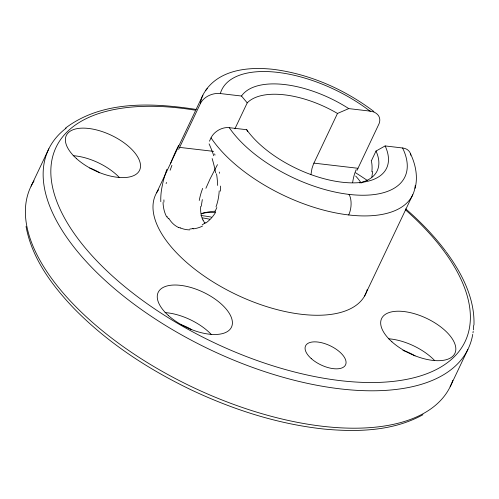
<?xml version="1.0" encoding="UTF-8"?>
<svg xmlns="http://www.w3.org/2000/svg" width="499" height="499" viewBox="0 0 499 499"><rect width="100%" height="100%" fill="white"/><g stroke="black" fill="none" stroke-linecap="round" stroke-linejoin="round"><path stroke-width="0.75" d="M163.915 199.856L163.922 202.089M473.969 325.123C474.88 298.14 461.718 272.928 446.1 251.777M220.452 191.167L220.583 186.065M201.259 206.262L202.32 199.575M372.659 171.531L371.842 177.089M310.983 174.376L311.975 168.5L313.434 164.152L337.48 113.454L348.751 108.601L370.626 111.183M415.093 188.323C418.131 176.571 415.542 164.127 410.328 153.386M166.142 183.613L166.429 182.434M170.122 170.253L171.918 165.344M205.894 188.285L210.073 178.923L217.458 164.645M357.041 170.29L378.972 123.927A14.309 10.254 -30.4 0 0 379.764 120.577A11.471 8.221 -30.4 0 0 379.783 119.791L379.77 119.523A15.419 11.053 -30.4 0 0 378.897 116.392A12.862 9.219 -30.4 0 0 378.516 115.712L378.354 115.487A17.652 12.65 -30.4 0 0 375.784 113.067A14.87 10.66 -30.4 0 0 375.017 112.606L374.724 112.456A20.284 14.54 -30.4 0 0 370.62 111.196M178.667 149.382L200.417 103.555A116.155 55.782 25.4 0 1 207.297 88.604M156.592 192.82L202.868 95.19M31.094 186.171L48.852 148.771M209.449 141.205L211.171 137.593A15.544 11.14 -30.4 0 1 213.672 134A12.431 8.907 -30.4 0 1 214.358 133.27A15.563 11.159 -30.4 0 1 218.069 130.395A12.456 8.926 -30.4 0 1 218.967 129.871A15.606 11.184 -30.4 0 1 223.327 128.156A12.487 8.951 -30.4 0 1 224.301 127.912A15.637 11.209 -30.4 0 1 228.648 127.613L246.693 129.703A81.125 38.959 25.4 0 0 341.902 182.197A81.125 38.959 25.4 0 0 385.141 145.933L402.874 148.016A15.644 11.209 -30.4 0 1 406.535 149.182A12.487 8.951 -30.4 0 1 407.228 149.575A15.606 11.184 -30.4 0 1 409.648 152.033A12.456 8.926 -30.4 0 1 410.028 152.675A15.569 11.159 -30.4 0 1 410.771 155.226M234.929 128.754L247.223 102.869L241.504 96.033L219.978 93.513A20.303 14.552 -30.4 0 0 215.2 93.656L214.408 93.775A14.87 10.66 -30.4 0 0 213.666 93.931A17.833 12.781 -30.4 0 0 209.181 95.452L208.482 95.783A12.862 9.219 -30.4 0 0 207.834 96.126A15.569 11.159 -30.4 0 0 204.203 98.677L203.679 99.145A11.471 8.221 -30.4 0 0 203.205 99.613A14.165 10.155 -30.4 0 0 200.692 103.025L200.417 103.555M371.661 160.216L376.021 151.035L385.141 145.933M364.607 295.994L412.76 194.753M450.148 386.794L467.906 349.394M205.632 90.431C220.633 69.03 249.918 66.679 273.764 69.405C310.097 74.151 344.753 89.483 373.894 111.514M65.263 128.28C102.22 100.174 152.638 102.744 196.119 109.424M205.494 222.679L202.139 224.918M422.934 414.719C393.162 431.211 357.621 432.128 324.518 429.103C278.33 424.231 233.526 409.804 191.622 390.081C148.409 369.397 107.547 342.769 73.927 308.413C52.052 285.422 31.817 258.357 26.048 226.44M192.464 228.561L193.338 228.38M179.609 147.38L213.597 151.365M313.896 163.123L357.926 168.282M180.395 227.999L178.767 227.438M405.718 208.856C420.358 221.618 433.999 235.615 445.651 251.172M247.616 131.412L246.693 129.703M203.143 219.99L203.511 220.814A40.382 27.875 -41.7 0 0 204.808 223.14M214.632 153.91L215.019 155.077M219.279 172.08L219.485 173.315M452.824 380.313A232.309 111.558 25.4 0 1 192.29 387.031A232.309 111.558 25.4 0 1 34.057 180.906M472.74 334.367A232.309 111.558 25.4 0 1 199.226 344.31A232.309 111.558 25.4 0 1 66.155 128.156M473.595 325.56A232.309 111.558 25.4 0 1 473.333 329.895M473.177 331.398A232.309 111.558 25.4 0 1 472.977 332.889M405.65 210.004A226.409 108.726 25.4 0 1 386.619 381.985A226.409 108.726 25.4 0 1 74.688 234.199A226.409 108.726 25.4 0 1 194.859 110.142M355.606 172.779A226.409 108.726 25.4 0 1 367.482 180.551M355.693 176.091A40.562 19.48 25.4 0 1 361.126 183.127M165.05 312.592A40.562 19.48 25.4 0 1 211.108 334.261M181.062 324.749A23.596 11.334 25.4 0 1 191.622 329.72M388.478 338.777A40.562 19.48 25.4 0 1 434.535 360.446M402.93 350.46A23.596 11.334 25.4 0 1 415.049 355.906M73.166 155.694A40.562 19.48 25.4 0 1 119.224 177.363M89.701 168.026A23.596 11.334 25.4 0 1 99.738 172.822M376.021 151.035A73.746 35.417 25.4 0 1 359.517 182.89M247.223 102.869A73.746 35.417 25.4 0 1 337.48 113.454M241.504 96.033A81.125 38.959 25.4 0 1 348.751 108.601M402.581 147.978A101.403 48.696 25.4 0 1 349.051 194.398A14.752 7.46 -83.3 0 1 348.701 214.963M349.051 194.398A101.403 48.696 25.4 0 1 229.253 127.663M220.34 93.55A101.403 48.696 25.4 0 1 369.915 111.084M371.25 160.46A45.615 30.495 -46.4 0 1 371.861 171.756M209.093 143.868A48.908 13.348 76.5 0 1 213.753 155.75M415.255 185.416A116.155 55.782 25.4 0 1 329.334 211.539A116.155 55.782 25.4 0 1 211.04 137.861M202.9 220.153A45.378 31.237 -42.5 0 1 200.71 206.418M199.251 200.492A57.304 35.13 -51.6 0 1 202.663 188.379M212.144 158.57A53.593 19.38 79.4 0 1 215.668 172.91M216.541 173.808A54.541 30.077 81.4 0 1 217.664 185.428M219.211 190.83A48.44 35.111 77.8 0 1 216.03 206.829M216.847 207.478A44.099 34.219 73.1 0 1 214.982 211.414M215.711 212.131A48.44 37.331 74 0 1 205.7 223.078M202.457 226.134A54.541 39.215 88.1 0 1 193.375 228.866M192.464 228.679A52.108 35.441 -77.7 0 1 189.863 229.01M189.732 229.883A53.861 36.34 -75.4 0 1 180.42 227.931M178.704 227.569A48.628 31.78 -61.6 0 1 168.874 218.412M168.462 218.855A45.053 29.684 -56.2 0 1 167.19 216.578M166.735 217.009A48.628 31.98 -56.5 0 1 163.042 202.507M160.809 201.683A53.593 32.154 -63 0 1 162.637 184.05M162.711 183.489A54.541 23.584 -69.2 0 1 166.909 169.323M170.433 163.915A48.44 10.392 -70.1 0 1 178.679 145.296M202.351 217.87A123.527 59.319 25.4 0 1 209.642 219.198M200.972 215.506A116.155 55.782 25.4 0 1 211.376 217.115M201.147 213.884A73.746 35.417 25.4 0 1 215.262 211.202M202.775 213.11A81.125 38.959 25.4 0 1 214.888 212.48M352.668 182.441A48.44 37.294 73.9 0 1 356.174 169.61M367.264 289.457A116.155 55.782 25.4 0 1 236.208 294.572A116.155 55.782 25.4 0 1 158.576 189.82M168.506 315.624A40.562 19.48 25.4 0 0 231.218 327.65A40.562 19.48 25.4 0 0 184.761 286.008A40.562 19.48 25.4 0 0 168.506 315.624M391.927 341.815A40.562 19.48 25.4 0 0 454.645 353.841A40.562 19.48 25.4 0 0 408.188 312.199A40.562 19.48 25.4 0 0 391.927 341.815M76.621 158.726A40.562 19.48 25.4 0 0 139.333 170.752A40.562 19.48 25.4 0 0 92.876 129.116A40.562 19.48 25.4 0 0 76.621 158.726M311.214 358.55A22.124 10.622 25.4 0 0 345.42 365.106A22.124 10.622 25.4 0 0 320.077 342.395A22.124 10.622 25.4 0 0 311.214 358.55"/></g></svg>
